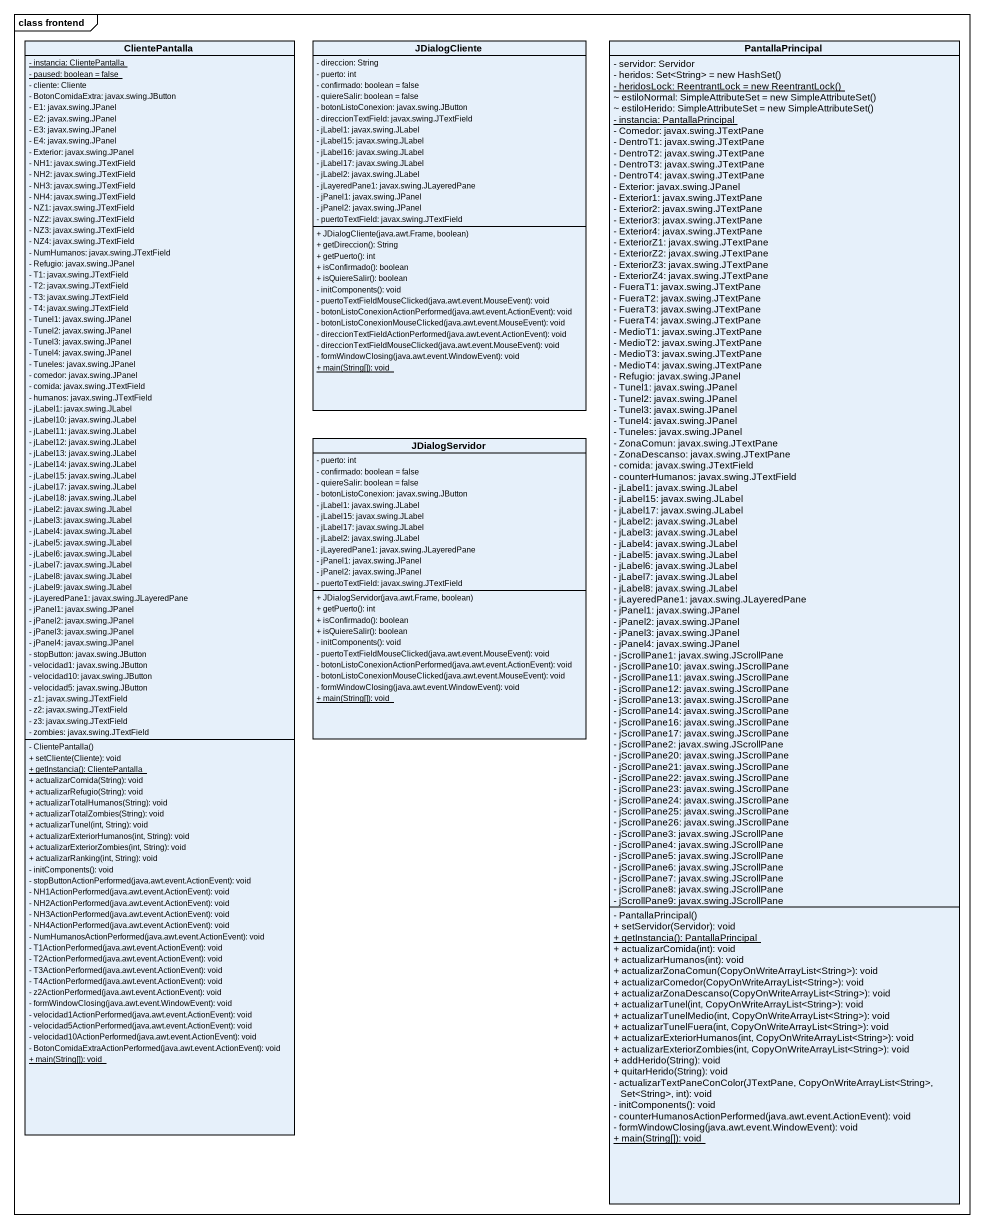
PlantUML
@startuml
mainframe class frontend
hide circle
hide empty members
skinparam classAttributeIconSize 0
class ClientePantalla {
  {static} - instancia: ClientePantalla
  {static} - paused: boolean = false
  - cliente: Cliente
  - BotonComidaExtra: javax.swing.JButton
  - E1: javax.swing.JPanel
  - E2: javax.swing.JPanel
  - E3: javax.swing.JPanel
  - E4: javax.swing.JPanel
  - Exterior: javax.swing.JPanel
  - NH1: javax.swing.JTextField
  - NH2: javax.swing.JTextField
  - NH3: javax.swing.JTextField
  - NH4: javax.swing.JTextField
  - NZ1: javax.swing.JTextField
  - NZ2: javax.swing.JTextField
  - NZ3: javax.swing.JTextField
  - NZ4: javax.swing.JTextField
  - NumHumanos: javax.swing.JTextField
  - Refugio: javax.swing.JPanel
  - T1: javax.swing.JTextField
  - T2: javax.swing.JTextField
  - T3: javax.swing.JTextField
  - T4: javax.swing.JTextField
  - Tunel1: javax.swing.JPanel
  - Tunel2: javax.swing.JPanel
  - Tunel3: javax.swing.JPanel
  - Tunel4: javax.swing.JPanel
  - Tuneles: javax.swing.JPanel
  - comedor: javax.swing.JPanel
  - comida: javax.swing.JTextField
  - humanos: javax.swing.JTextField
  - jLabel1: javax.swing.JLabel
  - jLabel10: javax.swing.JLabel
  - jLabel11: javax.swing.JLabel
  - jLabel12: javax.swing.JLabel
  - jLabel13: javax.swing.JLabel
  - jLabel14: javax.swing.JLabel
  - jLabel15: javax.swing.JLabel
  - jLabel17: javax.swing.JLabel
  - jLabel18: javax.swing.JLabel
  - jLabel2: javax.swing.JLabel
  - jLabel3: javax.swing.JLabel
  - jLabel4: javax.swing.JLabel
  - jLabel5: javax.swing.JLabel
  - jLabel6: javax.swing.JLabel
  - jLabel7: javax.swing.JLabel
  - jLabel8: javax.swing.JLabel
  - jLabel9: javax.swing.JLabel
  - jLayeredPane1: javax.swing.JLayeredPane
  - jPanel1: javax.swing.JPanel
  - jPanel2: javax.swing.JPanel
  - jPanel3: javax.swing.JPanel
  - jPanel4: javax.swing.JPanel
  - stopButton: javax.swing.JButton
  - velocidad1: javax.swing.JButton
  - velocidad10: javax.swing.JButton
  - velocidad5: javax.swing.JButton
  - z1: javax.swing.JTextField
  - z2: javax.swing.JTextField
  - z3: javax.swing.JTextField
  - zombies: javax.swing.JTextField
  - ClientePantalla()
  + setCliente(Cliente): void
  {static} + getInstancia(): ClientePantalla
  + actualizarComida(String): void
  + actualizarRefugio(String): void
  + actualizarTotalHumanos(String): void
  + actualizarTotalZombies(String): void
  + actualizarTunel(int, String): void
  + actualizarExteriorHumanos(int, String): void
  + actualizarExteriorZombies(int, String): void
  + actualizarRanking(int, String): void
  - initComponents(): void
  - stopButtonActionPerformed(java.awt.event.ActionEvent): void
  - NH1ActionPerformed(java.awt.event.ActionEvent): void
  - NH2ActionPerformed(java.awt.event.ActionEvent): void
  - NH3ActionPerformed(java.awt.event.ActionEvent): void
  - NH4ActionPerformed(java.awt.event.ActionEvent): void
  - NumHumanosActionPerformed(java.awt.event.ActionEvent): void
  - T1ActionPerformed(java.awt.event.ActionEvent): void
  - T2ActionPerformed(java.awt.event.ActionEvent): void
  - T3ActionPerformed(java.awt.event.ActionEvent): void
  - T4ActionPerformed(java.awt.event.ActionEvent): void
  - z2ActionPerformed(java.awt.event.ActionEvent): void
  - formWindowClosing(java.awt.event.WindowEvent): void
  - velocidad1ActionPerformed(java.awt.event.ActionEvent): void
  - velocidad5ActionPerformed(java.awt.event.ActionEvent): void
  - velocidad10ActionPerformed(java.awt.event.ActionEvent): void
  - BotonComidaExtraActionPerformed(java.awt.event.ActionEvent): void
  {static} + main(String[]): void
}
class JDialogCliente {
  - direccion: String
  - puerto: int
  - confirmado: boolean = false
  - quiereSalir: boolean = false
  - botonListoConexion: javax.swing.JButton
  - direccionTextField: javax.swing.JTextField
  - jLabel1: javax.swing.JLabel
  - jLabel15: javax.swing.JLabel
  - jLabel16: javax.swing.JLabel
  - jLabel17: javax.swing.JLabel
  - jLabel2: javax.swing.JLabel
  - jLayeredPane1: javax.swing.JLayeredPane
  - jPanel1: javax.swing.JPanel
  - jPanel2: javax.swing.JPanel
  - puertoTextField: javax.swing.JTextField
  + JDialogCliente(java.awt.Frame, boolean)
  + getDireccion(): String
  + getPuerto(): int
  + isConfirmado(): boolean
  + isQuiereSalir(): boolean
  - initComponents(): void
  - puertoTextFieldMouseClicked(java.awt.event.MouseEvent): void
  - botonListoConexionActionPerformed(java.awt.event.ActionEvent): void
  - botonListoConexionMouseClicked(java.awt.event.MouseEvent): void
  - direccionTextFieldActionPerformed(java.awt.event.ActionEvent): void
  - direccionTextFieldMouseClicked(java.awt.event.MouseEvent): void
  - formWindowClosing(java.awt.event.WindowEvent): void
  {static} + main(String[]): void
}
class PantallaPrincipal {
  - servidor: Servidor
  {field} - heridos: Set<String> = new HashSet()
  {static} {field} - heridosLock: ReentrantLock = new ReentrantLock()
  {field} ~ estiloNormal: SimpleAttributeSet = new SimpleAttributeSet()
  {field} ~ estiloHerido: SimpleAttributeSet = new SimpleAttributeSet()
  {static} - instancia: PantallaPrincipal
  - Comedor: javax.swing.JTextPane
  - DentroT1: javax.swing.JTextPane
  - DentroT2: javax.swing.JTextPane
  - DentroT3: javax.swing.JTextPane
  - DentroT4: javax.swing.JTextPane
  - Exterior: javax.swing.JPanel
  - Exterior1: javax.swing.JTextPane
  - Exterior2: javax.swing.JTextPane
  - Exterior3: javax.swing.JTextPane
  - Exterior4: javax.swing.JTextPane
  - ExteriorZ1: javax.swing.JTextPane
  - ExteriorZ2: javax.swing.JTextPane
  - ExteriorZ3: javax.swing.JTextPane
  - ExteriorZ4: javax.swing.JTextPane
  - FueraT1: javax.swing.JTextPane
  - FueraT2: javax.swing.JTextPane
  - FueraT3: javax.swing.JTextPane
  - FueraT4: javax.swing.JTextPane
  - MedioT1: javax.swing.JTextPane
  - MedioT2: javax.swing.JTextPane
  - MedioT3: javax.swing.JTextPane
  - MedioT4: javax.swing.JTextPane
  - Refugio: javax.swing.JPanel
  - Tunel1: javax.swing.JPanel
  - Tunel2: javax.swing.JPanel
  - Tunel3: javax.swing.JPanel
  - Tunel4: javax.swing.JPanel
  - Tuneles: javax.swing.JPanel
  - ZonaComun: javax.swing.JTextPane
  - ZonaDescanso: javax.swing.JTextPane
  - comida: javax.swing.JTextField
  - counterHumanos: javax.swing.JTextField
  - jLabel1: javax.swing.JLabel
  - jLabel15: javax.swing.JLabel
  - jLabel17: javax.swing.JLabel
  - jLabel2: javax.swing.JLabel
  - jLabel3: javax.swing.JLabel
  - jLabel4: javax.swing.JLabel
  - jLabel5: javax.swing.JLabel
  - jLabel6: javax.swing.JLabel
  - jLabel7: javax.swing.JLabel
  - jLabel8: javax.swing.JLabel
  - jLayeredPane1: javax.swing.JLayeredPane
  - jPanel1: javax.swing.JPanel
  - jPanel2: javax.swing.JPanel
  - jPanel3: javax.swing.JPanel
  - jPanel4: javax.swing.JPanel
  - jScrollPane1: javax.swing.JScrollPane
  - jScrollPane10: javax.swing.JScrollPane
  - jScrollPane11: javax.swing.JScrollPane
  - jScrollPane12: javax.swing.JScrollPane
  - jScrollPane13: javax.swing.JScrollPane
  - jScrollPane14: javax.swing.JScrollPane
  - jScrollPane16: javax.swing.JScrollPane
  - jScrollPane17: javax.swing.JScrollPane
  - jScrollPane2: javax.swing.JScrollPane
  - jScrollPane20: javax.swing.JScrollPane
  - jScrollPane21: javax.swing.JScrollPane
  - jScrollPane22: javax.swing.JScrollPane
  - jScrollPane23: javax.swing.JScrollPane
  - jScrollPane24: javax.swing.JScrollPane
  - jScrollPane25: javax.swing.JScrollPane
  - jScrollPane26: javax.swing.JScrollPane
  - jScrollPane3: javax.swing.JScrollPane
  - jScrollPane4: javax.swing.JScrollPane
  - jScrollPane5: javax.swing.JScrollPane
  - jScrollPane6: javax.swing.JScrollPane
  - jScrollPane7: javax.swing.JScrollPane
  - jScrollPane8: javax.swing.JScrollPane
  - jScrollPane9: javax.swing.JScrollPane
  - PantallaPrincipal()
  + setServidor(Servidor): void
  {static} + getInstancia(): PantallaPrincipal
  + actualizarComida(int): void
  + actualizarHumanos(int): void
  + actualizarZonaComun(CopyOnWriteArrayList<String>): void
  + actualizarComedor(CopyOnWriteArrayList<String>): void
  + actualizarZonaDescanso(CopyOnWriteArrayList<String>): void
  + actualizarTunel(int, CopyOnWriteArrayList<String>): void
  + actualizarTunelMedio(int, CopyOnWriteArrayList<String>): void
  + actualizarTunelFuera(int, CopyOnWriteArrayList<String>): void
  + actualizarExteriorHumanos(int, CopyOnWriteArrayList<String>): void
  + actualizarExteriorZombies(int, CopyOnWriteArrayList<String>): void
  + addHerido(String): void
  + quitarHerido(String): void
  - actualizarTextPaneConColor(JTextPane, CopyOnWriteArrayList<String>, Set<String>, int): void
  - initComponents(): void
  - counterHumanosActionPerformed(java.awt.event.ActionEvent): void
  - formWindowClosing(java.awt.event.WindowEvent): void
  {static} + main(String[]): void
}
class JDialogServidor {
  - puerto: int
  - confirmado: boolean = false
  - quiereSalir: boolean = false
  - botonListoConexion: javax.swing.JButton
  - jLabel1: javax.swing.JLabel
  - jLabel15: javax.swing.JLabel
  - jLabel17: javax.swing.JLabel
  - jLabel2: javax.swing.JLabel
  - jLayeredPane1: javax.swing.JLayeredPane
  - jPanel1: javax.swing.JPanel
  - jPanel2: javax.swing.JPanel
  - puertoTextField: javax.swing.JTextField
  + JDialogServidor(java.awt.Frame, boolean)
  + getPuerto(): int
  + isConfirmado(): boolean
  + isQuiereSalir(): boolean
  - initComponents(): void
  - puertoTextFieldMouseClicked(java.awt.event.MouseEvent): void
  - botonListoConexionActionPerformed(java.awt.event.ActionEvent): void
  - botonListoConexionMouseClicked(java.awt.event.MouseEvent): void
  - formWindowClosing(java.awt.event.WindowEvent): void
  {static} + main(String[]): void
}
@enduml
